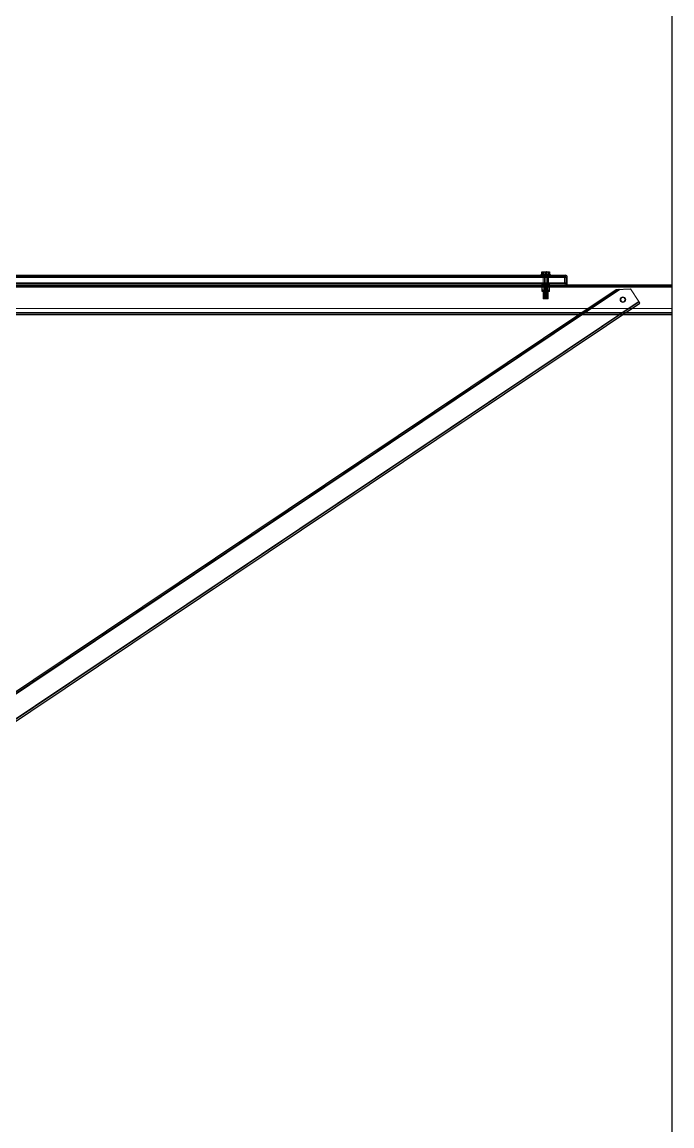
# Model space of a CAD drawing. Header units: millimetres. Extents: x -116399 to 112199, y -90759 to -31335.
# Drawn here: x 29001 to 30326, y -72739 to -70488 of the extents above; entities that cross this region are included whole.
import ezdxf

# ---------------------------------------------------------------- set-up
doc = ezdxf.new("R2010")
doc.units = ezdxf.units.MM
doc.linetypes.add('HIDDEN', pattern=[1.905, 1.27, -0.635])

# ---------------------------------------------------------------- blocks, each defined once
blk = doc.blocks.new('A$Cc9c01827')
at = {"lineweight": 25}
for p, q in [((-44.6, 23.2), (-1168.5, -1654.8)), ((-41.1, 21.4), (-1168.9, -1662.5)), ((-3.6, 1.9), (-1144.1, -1701)), ((0, 0), (-1140.8, -1703.2)), ((-1168.5, -1654.8), (-1169.8, -1683.8))]:
    blk.add_line(p, q, dxfattribs=at)
for p, q in [((0, 0), (-44.6, 23.2)), ((-40.2, -6.2), (-37.4, -2)), ((-31.9, -11.7), (-29.1, -7.6))]:
    blk.add_line(p, q)
at = {"lineweight": 18}
for p, q in [((-41.1, 21.4), (-1168.9, -1662.5)), ((-41.1, 21.4), (-1168.9, -1662.5)), ((-41.1, 21.4), (-1168.9, -1662.5)), ((-42, 21.8), (-1168.8, -1660.6)), ((-3.6, 1.9), (-1144.1, -1701)), ((-3.6, 1.9), (-1144.1, -1701)), ((-3.6, 1.9), (-1144.1, -1701)), ((-2.7, 1.4), (-1143.3, -1701.6)), ((-1118.7, -1663.1), (-1144.1, -1701)), ((-1144.1, -1701), (-1169.8, -1683.8)), ((-1140.8, -1703.2), (-1144.1, -1701))]:
    blk.add_line(p, q, dxfattribs=at)
blk.add_circle((-33.2, -4.7), 5)
at = {"linetype": 'Continuous', "lineweight": 25}
for centre in [(-1147.7, -1668.6), (-1147.6, -1668.5)]:
    blk.add_circle(centre, 5, dxfattribs=at)
at = {"lineweight": 25}
blk.add_circle((-1147.7, -1668.6), 5, dxfattribs=at)
for centre, start, end in [((-33.3, -4.8), 326.1865, 146.1865), ((-36.1, -8.9), 146.1865, 326.1865)]:
    blk.add_arc(centre, 5, start, end)

msp = doc.modelspace()

# ---------------------------------------------------------------- linework, layer by layer
for p, q in [((30326.28, -69884.682), (30326.28, -75537.291)), ((30326.28, -71024.005), (30326.28, -71084.005)), ((30326.28, -71024.005), (30326.28, -71084.005))]:
    msp.add_line(p, q)
at = {"color": 7, "linetype": 'Continuous', "lineweight": 25}
for p, q in [((30061.118, -70997.105), (30061.115, -70997.605)), ((30061.301, -70997.605), (30061.115, -70997.605)), ((30061.115, -71002.405), (30061.115, -70997.605)), ((30061.118, -70997.105), (30063.787, -70997.105)), ((30061.301, -70997.605), (30063.787, -70997.105)), ((30061.301, -70997.605), (30061.301, -71002.405)), ((30063.757, -70997.105), (30063.754, -70997.605)), ((30063.941, -70997.605), (30063.754, -70997.605)), ((30063.754, -71002.405), (30063.754, -70997.605)), ((30063.757, -70997.105), (30066.426, -70997.105)), ((30063.941, -70997.605), (30066.426, -70997.105)), ((30063.941, -70997.605), (30063.941, -71002.405)), ((30066.426, -70997.105), (30067.578, -70997.105)), ((30067.578, -70997.105), (30070.063, -70997.605)), ((30067.578, -70997.105), (30072.925, -70997.105)), ((30070.437, -70997.605), (30070.063, -70997.605)), ((30070.063, -71002.405), (30070.063, -70997.605)), ((30070.437, -70997.605), (30072.925, -70997.105)), ((30070.437, -70997.605), (30070.437, -71002.405)), ((30072.925, -70997.105), (30074.079, -70997.105)), ((30074.079, -70997.105), (30076.567, -70997.605)), ((30074.079, -70997.105), (30076.757, -70997.105)), ((30076.567, -71002.405), (30076.567, -70997.605)), ((30076.754, -70997.605), (30076.567, -70997.605)), ((30076.754, -70997.605), (30076.757, -70997.105)), ((30076.754, -70997.605), (30076.754, -71002.405)), ((30076.757, -70997.105), (30076.759, -70997.105)), ((30076.759, -70997.105), (30076.762, -70997.605)), ((30076.762, -71002.405), (30076.762, -70997.605)), ((28257.868, -71004.005), (30109.372, -71004.005)), ((28261.13, -71008.005), (30112.635, -71008.005)), ((28261.13, -71020.005), (30112.635, -71020.005)), ((28268.583, -71024.005), (30326.28, -71024.005)), ((30059.118, -71002.405), (30059.118, -71004.005)), ((30059.118, -71002.405), (30061.758, -71002.405)), ((30061.758, -71002.405), (30061.758, -71004.005)), ((30061.758, -71002.405), (30078.758, -71002.405)), ((30078.758, -71004.005), (30078.758, -71002.405)), ((30112.635, -71020.005), (30112.635, -71008.005)), ((28111.28, -71028.005), (30326.28, -71028.005)), ((28111.28, -71080.005), (30326.28, -71080.005)), ((28111.28, -71084.005), (30326.28, -71084.005))]:
    msp.add_line(p, q, dxfattribs=at)
at = {"color": 7, "linetype": 'HIDDEN', "lineweight": 18}
for p, q in [((30061.122, -70997.605), (30061.119, -70997.105)), ((30061.122, -70997.605), (30061.122, -71002.405)), ((30063.798, -70997.105), (30061.309, -70997.605)), ((30061.309, -71002.405), (30061.309, -70997.605)), ((30063.762, -70997.605), (30063.759, -70997.105)), ((30063.762, -70997.605), (30063.762, -71002.405)), ((30066.437, -70997.105), (30063.949, -70997.605)), ((30063.949, -71002.405), (30063.949, -70997.605)), ((30064.938, -70997.105), (30067.424, -70997.605)), ((30067.439, -70997.605), (30064.951, -70997.105)), ((30067.798, -70997.605), (30067.424, -70997.605)), ((30067.424, -71002.405), (30067.424, -70997.605)), ((30067.439, -70997.605), (30067.439, -71002.405)), ((30070.079, -70997.605), (30067.591, -70997.105)), ((30067.798, -70997.605), (30070.286, -70997.105)), ((30067.798, -70997.605), (30067.798, -71002.405)), ((30070.298, -70997.105), (30067.813, -70997.605)), ((30067.813, -71002.405), (30067.813, -70997.605)), ((30070.079, -70997.605), (30070.079, -71002.405)), ((30072.938, -70997.105), (30070.453, -70997.605)), ((30070.453, -71002.405), (30070.453, -70997.605)), ((30071.439, -70997.105), (30073.927, -70997.605)), ((30073.935, -70997.605), (30071.45, -70997.105)), ((30073.927, -71002.405), (30073.927, -70997.605)), ((30074.115, -70997.605), (30073.927, -70997.605)), ((30073.935, -70997.605), (30073.935, -71002.405)), ((30076.575, -70997.605), (30074.09, -70997.105)), ((30074.115, -70997.605), (30074.118, -70997.105)), ((30074.115, -70997.605), (30074.115, -71002.405)), ((30074.119, -70997.105), (30074.122, -70997.605)), ((30074.122, -71002.405), (30074.122, -70997.605)), ((30076.575, -70997.605), (30076.575, -71002.405)), ((28220.35, -71008.005), (30071.854, -71008.005)), ((28220.35, -71020.005), (30071.854, -71020.005)), ((28220.365, -71008.005), (30069.168, -71008.005)), ((28220.365, -71020.005), (30069.168, -71020.005)), ((28222.813, -71008.005), (30071.616, -71008.005)), ((28222.813, -71020.005), (30071.616, -71020.005)), ((28257.868, -71007.005), (30109.372, -71007.005)), ((28257.868, -71021.005), (30109.372, -71021.005)), ((28258.684, -71008.005), (30110.188, -71008.005)), ((28258.684, -71008.005), (30074.301, -71008.005)), ((28258.684, -71020.005), (30110.188, -71020.005)), ((28258.684, -71020.005), (30074.301, -71020.005)), ((28258.727, -71008.005), (30107.53, -71008.005)), ((28258.727, -71020.005), (30107.53, -71020.005)), ((28261.175, -71008.005), (30109.978, -71008.005)), ((28261.175, -71020.005), (30109.978, -71020.005)), ((30057.28, -71024.005), (30057.28, -71026.505)), ((30061.174, -71004.005), (30061.174, -71007.005)), ((30061.174, -71021.005), (30061.174, -71024.005)), ((30062.093, -71007.005), (30062.093, -71004.005)), ((30062.093, -71024.005), (30062.093, -71021.005)), ((30062.28, -71024.005), (30062.28, -71026.505)), ((30062.28, -71024.005), (30062.28, -71026.505)), ((30063.418, -71002.405), (30063.418, -71004.005)), ((30063.618, -71002.405), (30063.618, -71039.205)), ((30063.811, -71004.005), (30063.811, -71007.005)), ((30063.811, -71021.005), (30063.811, -71024.005)), ((30064.733, -71004.005), (30064.733, -71007.005)), ((30064.733, -71021.005), (30064.733, -71024.005)), ((30064.982, -71004.005), (30064.982, -71007.005)), ((30064.982, -71021.005), (30064.982, -71024.005)), ((30066.058, -71002.405), (30066.058, -71004.005)), ((30066.258, -71002.405), (30066.258, -71039.205)), ((30067.626, -71004.005), (30067.626, -71007.005)), ((30067.626, -71021.005), (30067.626, -71024.005)), ((30069.168, -71020.005), (30069.168, -71008.005)), ((30070.255, -71004.005), (30070.255, -71007.005)), ((30070.255, -71021.005), (30070.255, -71024.005)), ((30070.28, -71026.505), (30070.28, -71024.005)), ((30070.28, -71024.005), (30070.28, -71026.505)), ((30071.616, -71020.005), (30071.616, -71008.005)), ((30071.618, -71039.205), (30071.618, -71002.405)), ((30071.818, -71004.005), (30071.818, -71002.405)), ((30071.854, -71008.005), (30071.854, -71020.005)), ((30072.89, -71007.005), (30072.89, -71004.005)), ((30072.89, -71024.005), (30072.89, -71021.005)), ((30073.144, -71004.005), (30073.144, -71007.005)), ((30073.144, -71021.005), (30073.144, -71024.005)), ((30074.063, -71007.005), (30074.063, -71004.005)), ((30074.063, -71024.005), (30074.063, -71021.005)), ((30074.258, -71039.205), (30074.258, -71002.405)), ((30074.301, -71008.005), (30074.301, -71020.005)), ((30074.458, -71004.005), (30074.458, -71002.405)), ((30075.28, -71026.505), (30075.28, -71024.005)), ((30075.783, -71004.005), (30075.783, -71007.005)), ((30075.783, -71021.005), (30075.783, -71024.005)), ((30076.118, -71004.005), (30076.118, -71002.405)), ((30076.704, -71007.005), (30076.704, -71004.005)), ((30076.704, -71024.005), (30076.704, -71021.005)), ((30107.53, -71008.005), (30107.53, -71020.005)), ((30109.978, -71008.005), (30109.978, -71020.005)), ((30110.188, -71020.005), (30110.188, -71008.005)), ((28111.28, -71026.505), (30326.28, -71026.505)), ((28111.28, -71028.005), (30326.28, -71028.005)), ((28111.28, -71028.005), (30326.28, -71028.005)), ((28111.28, -71028.005), (30326.28, -71028.005)), ((30059.118, -71026.505), (30059.118, -71028.105)), ((30059.118, -71028.105), (30061.758, -71028.105)), ((30061.321, -71028.625), (30061.115, -71028.625)), ((30061.115, -71034.085), (30061.115, -71028.625)), ((30061.321, -71034.085), (30061.115, -71034.085)), ((30061.129, -71028.105), (30061.118, -71028.111)), ((30061.118, -71034.599), (30061.129, -71034.605)), ((30061.122, -71028.625), (30061.329, -71028.625)), ((30061.122, -71028.625), (30061.122, -71034.085)), ((30063.769, -71034.605), (30061.129, -71034.605)), ((30061.129, -71034.605), (30061.129, -71036.605)), ((30074.107, -71036.605), (30061.129, -71036.605)), ((30061.321, -71028.625), (30061.321, -71034.085)), ((30061.329, -71034.085), (30061.329, -71028.625)), ((30064.269, -71037.105), (30061.629, -71037.105)), ((30061.758, -71026.505), (30061.758, -71028.105)), ((30061.758, -71028.105), (30078.758, -71028.105)), ((30063.418, -71026.505), (30063.418, -71028.105)), ((30063.618, -71037.005), (30063.518, -71037.105)), ((30063.618, -71028.105), (30063.618, -71037.005)), ((30066.258, -71037.005), (30063.618, -71037.005)), ((30066.258, -71039.205), (30063.618, -71039.205)), ((30066.258, -71039.405), (30063.618, -71039.405)), ((30063.618, -71039.405), (30063.618, -71040.205)), ((30066.258, -71040.205), (30063.618, -71040.205)), ((30066.258, -71040.405), (30063.618, -71040.405)), ((30063.618, -71040.405), (30063.618, -71041.205)), ((30066.258, -71041.205), (30063.618, -71041.205)), ((30066.258, -71041.405), (30063.618, -71041.405)), ((30063.618, -71041.405), (30063.618, -71042.205)), ((30066.258, -71042.205), (30063.618, -71042.205)), ((30066.258, -71042.405), (30063.618, -71042.405)), ((30063.618, -71042.405), (30063.618, -71043.205)), ((30066.258, -71043.205), (30063.618, -71043.205)), ((30066.258, -71043.405), (30063.618, -71043.405)), ((30063.618, -71043.405), (30063.618, -71044.205)), ((30066.258, -71044.205), (30063.618, -71044.205)), ((30066.258, -71044.405), (30063.618, -71044.405)), ((30063.618, -71044.405), (30063.618, -71045.205)), ((30066.258, -71045.205), (30063.618, -71045.205)), ((30066.258, -71045.405), (30063.618, -71045.405)), ((30063.618, -71045.405), (30063.618, -71046.205)), ((30066.258, -71046.205), (30063.618, -71046.205)), ((30066.258, -71046.405), (30063.618, -71046.405)), ((30063.618, -71046.405), (30063.618, -71047.205)), ((30063.961, -71028.625), (30063.754, -71028.625)), ((30063.754, -71034.085), (30063.754, -71028.625)), ((30063.961, -71034.085), (30063.754, -71034.085)), ((30063.769, -71028.105), (30063.758, -71028.111)), ((30063.758, -71034.599), (30063.769, -71034.605)), ((30063.762, -71028.625), (30063.969, -71028.625)), ((30063.762, -71028.625), (30063.762, -71034.085)), ((30076.747, -71034.605), (30063.769, -71034.605)), ((30063.769, -71034.605), (30063.769, -71036.605)), ((30076.747, -71036.605), (30063.769, -71036.605)), ((30063.818, -71039.205), (30063.818, -71039.405)), ((30063.818, -71040.205), (30063.818, -71040.405)), ((30063.818, -71041.205), (30063.818, -71041.405)), ((30063.818, -71042.205), (30063.818, -71042.405)), ((30063.818, -71043.205), (30063.818, -71043.405)), ((30063.818, -71044.205), (30063.818, -71044.405)), ((30063.818, -71045.205), (30063.818, -71045.405)), ((30063.818, -71046.205), (30063.818, -71046.405)), ((30063.961, -71028.625), (30063.961, -71034.085)), ((30063.969, -71034.085), (30063.969, -71028.625)), ((30076.247, -71037.105), (30064.269, -71037.105)), ((30066.058, -71026.505), (30066.058, -71028.105)), ((30066.258, -71037.005), (30066.158, -71037.105)), ((30066.258, -71028.105), (30066.258, -71037.005)), ((30074.258, -71037.005), (30066.258, -71037.005)), ((30074.258, -71039.205), (30066.258, -71039.205)), ((30074.258, -71039.405), (30066.258, -71039.405)), ((30066.258, -71039.405), (30066.258, -71040.205)), ((30074.258, -71040.205), (30066.258, -71040.205)), ((30074.258, -71040.405), (30066.258, -71040.405)), ((30066.258, -71040.405), (30066.258, -71041.205)), ((30074.258, -71041.205), (30066.258, -71041.205)), ((30074.258, -71041.405), (30066.258, -71041.405)), ((30066.258, -71041.405), (30066.258, -71042.205)), ((30074.258, -71042.205), (30066.258, -71042.205)), ((30074.258, -71042.405), (30066.258, -71042.405)), ((30066.258, -71042.405), (30066.258, -71043.205)), ((30074.258, -71043.205), (30066.258, -71043.205)), ((30074.258, -71043.405), (30066.258, -71043.405)), ((30066.258, -71043.405), (30066.258, -71044.205)), ((30074.258, -71044.205), (30066.258, -71044.205)), ((30074.258, -71044.405), (30066.258, -71044.405)), ((30066.258, -71044.405), (30066.258, -71045.205)), ((30074.258, -71045.205), (30066.258, -71045.205)), ((30074.258, -71045.405), (30066.258, -71045.405)), ((30066.258, -71045.405), (30066.258, -71046.205)), ((30074.258, -71046.205), (30066.258, -71046.205)), ((30074.258, -71046.405), (30066.258, -71046.405)), ((30066.258, -71046.405), (30066.258, -71047.205)), ((30066.458, -71039.205), (30066.458, -71039.405)), ((30066.458, -71040.205), (30066.458, -71040.405)), ((30066.458, -71041.205), (30066.458, -71041.405)), ((30066.458, -71042.205), (30066.458, -71042.405)), ((30066.458, -71043.205), (30066.458, -71043.405)), ((30066.458, -71044.205), (30066.458, -71044.405)), ((30066.458, -71045.205), (30066.458, -71045.405)), ((30066.458, -71046.205), (30066.458, -71046.405)), ((30067.817, -71028.625), (30067.404, -71028.625)), ((30067.404, -71034.085), (30067.404, -71028.625)), ((30067.817, -71034.085), (30067.404, -71034.085)), ((30067.419, -71028.625), (30067.419, -71034.085)), ((30067.817, -71028.625), (30067.817, -71034.085)), ((30067.833, -71034.085), (30067.833, -71028.625)), ((30070.457, -71028.625), (30070.043, -71028.625)), ((30070.043, -71034.085), (30070.043, -71028.625)), ((30070.457, -71034.085), (30070.043, -71034.085)), ((30070.059, -71028.625), (30070.059, -71034.085)), ((30070.457, -71028.625), (30070.457, -71034.085)), ((30070.472, -71034.085), (30070.472, -71028.625)), ((30071.418, -71039.405), (30071.418, -71039.205)), ((30071.418, -71040.405), (30071.418, -71040.205)), ((30071.418, -71041.405), (30071.418, -71041.205)), ((30071.418, -71042.405), (30071.418, -71042.205)), ((30071.418, -71043.405), (30071.418, -71043.205)), ((30071.418, -71044.405), (30071.418, -71044.205)), ((30071.418, -71045.405), (30071.418, -71045.205)), ((30071.418, -71046.405), (30071.418, -71046.205)), ((30071.618, -71037.005), (30071.618, -71028.105)), ((30071.718, -71037.105), (30071.618, -71037.005)), ((30071.618, -71040.205), (30071.618, -71039.405)), ((30071.618, -71041.205), (30071.618, -71040.405)), ((30071.618, -71042.205), (30071.618, -71041.405)), ((30071.618, -71043.205), (30071.618, -71042.405)), ((30071.618, -71044.205), (30071.618, -71043.405)), ((30071.618, -71045.205), (30071.618, -71044.405)), ((30071.618, -71046.205), (30071.618, -71045.405)), ((30071.618, -71047.205), (30071.618, -71046.405)), ((30071.818, -71028.105), (30071.818, -71026.505)), ((30074.115, -71028.625), (30073.908, -71028.625)), ((30073.908, -71034.085), (30073.908, -71028.625)), ((30074.115, -71034.085), (30073.908, -71034.085)), ((30073.916, -71028.625), (30074.122, -71028.625)), ((30073.916, -71028.625), (30073.916, -71034.085)), ((30074.058, -71039.405), (30074.058, -71039.205)), ((30074.058, -71040.405), (30074.058, -71040.205)), ((30074.058, -71041.405), (30074.058, -71041.205)), ((30074.058, -71042.405), (30074.058, -71042.205)), ((30074.058, -71043.405), (30074.058, -71043.205)), ((30074.058, -71044.405), (30074.058, -71044.205)), ((30074.058, -71045.405), (30074.058, -71045.205)), ((30074.058, -71046.405), (30074.058, -71046.205)), ((30074.118, -71028.111), (30074.107, -71028.105)), ((30074.107, -71034.605), (30074.118, -71034.599)), ((30074.107, -71036.605), (30074.107, -71034.605)), ((30074.115, -71028.625), (30074.115, -71034.085)), ((30074.122, -71034.085), (30074.121, -71034.238)), ((30074.122, -71034.085), (30074.122, -71028.625)), ((30074.258, -71037.005), (30074.258, -71028.105)), ((30074.358, -71037.105), (30074.258, -71037.005)), ((30074.258, -71040.205), (30074.258, -71039.405)), ((30074.258, -71041.205), (30074.258, -71040.405)), ((30074.258, -71042.205), (30074.258, -71041.405)), ((30074.258, -71043.205), (30074.258, -71042.405)), ((30074.258, -71044.205), (30074.258, -71043.405)), ((30074.258, -71045.205), (30074.258, -71044.405)), ((30074.258, -71046.205), (30074.258, -71045.405)), ((30074.258, -71047.205), (30074.258, -71046.405)), ((30074.458, -71028.105), (30074.458, -71026.505)), ((30076.118, -71028.105), (30076.118, -71026.505)), ((30076.754, -71028.625), (30076.547, -71028.625)), ((30076.547, -71034.085), (30076.547, -71028.625)), ((30076.754, -71034.085), (30076.547, -71034.085)), ((30076.555, -71028.625), (30076.762, -71028.625)), ((30076.555, -71028.625), (30076.555, -71034.085)), ((30076.758, -71028.111), (30076.747, -71028.105)), ((30076.747, -71034.605), (30076.758, -71034.599)), ((30076.747, -71036.605), (30076.747, -71034.605)), ((30076.754, -71028.625), (30076.754, -71034.085)), ((30076.762, -71034.085), (30076.761, -71034.238)), ((30076.762, -71034.085), (30076.762, -71028.625)), ((30078.758, -71028.105), (30078.758, -71026.505)), ((30066.258, -71047.205), (30063.618, -71047.205)), ((30066.258, -71047.405), (30063.618, -71047.405)), ((30063.618, -71047.405), (30063.618, -71048.205)), ((30066.258, -71048.205), (30063.618, -71048.205)), ((30066.258, -71048.405), (30063.618, -71048.405)), ((30063.618, -71048.405), (30063.618, -71049.205)), ((30066.258, -71049.205), (30063.618, -71049.205)), ((30066.258, -71049.405), (30063.618, -71049.405)), ((30063.618, -71049.405), (30063.618, -71050.205)), ((30066.258, -71050.205), (30063.618, -71050.205)), ((30066.258, -71050.405), (30063.618, -71050.405)), ((30063.618, -71050.405), (30063.618, -71051.205)), ((30066.258, -71051.205), (30063.618, -71051.205)), ((30066.258, -71051.405), (30063.618, -71051.405)), ((30063.618, -71051.405), (30063.618, -71052.205)), ((30066.258, -71052.205), (30063.618, -71052.205)), ((30063.818, -71047.205), (30063.818, -71047.405)), ((30063.818, -71048.205), (30063.818, -71048.405)), ((30063.818, -71049.205), (30063.818, -71049.405)), ((30063.818, -71050.205), (30063.818, -71050.405)), ((30063.818, -71051.205), (30063.818, -71051.405)), ((30063.818, -71052.205), (30063.818, -71052.405)), ((30066.458, -71052.405), (30063.818, -71052.405)), ((30074.258, -71047.205), (30066.258, -71047.205)), ((30074.258, -71047.405), (30066.258, -71047.405)), ((30066.258, -71047.405), (30066.258, -71048.205)), ((30074.258, -71048.205), (30066.258, -71048.205)), ((30074.258, -71048.405), (30066.258, -71048.405)), ((30066.258, -71048.405), (30066.258, -71049.205)), ((30074.258, -71049.205), (30066.258, -71049.205)), ((30074.258, -71049.405), (30066.258, -71049.405)), ((30066.258, -71049.405), (30066.258, -71050.205)), ((30074.258, -71050.205), (30066.258, -71050.205)), ((30074.258, -71050.405), (30066.258, -71050.405)), ((30066.258, -71050.405), (30066.258, -71051.205)), ((30074.258, -71051.205), (30066.258, -71051.205)), ((30074.258, -71051.405), (30066.258, -71051.405)), ((30066.258, -71051.405), (30066.258, -71052.205)), ((30074.258, -71052.205), (30066.258, -71052.205)), ((30066.458, -71047.205), (30066.458, -71047.405)), ((30066.458, -71048.205), (30066.458, -71048.405)), ((30066.458, -71049.205), (30066.458, -71049.405)), ((30066.458, -71050.205), (30066.458, -71050.405)), ((30066.458, -71051.205), (30066.458, -71051.405)), ((30066.458, -71052.205), (30066.458, -71052.405)), ((30074.058, -71052.405), (30066.458, -71052.405)), ((30071.418, -71047.405), (30071.418, -71047.205)), ((30071.418, -71048.405), (30071.418, -71048.205)), ((30071.418, -71049.405), (30071.418, -71049.205)), ((30071.418, -71050.405), (30071.418, -71050.205)), ((30071.418, -71051.405), (30071.418, -71051.205)), ((30071.418, -71052.405), (30071.418, -71052.205)), ((30071.618, -71048.205), (30071.618, -71047.405)), ((30071.618, -71049.205), (30071.618, -71048.405)), ((30071.618, -71050.205), (30071.618, -71049.405)), ((30071.618, -71051.205), (30071.618, -71050.405)), ((30071.618, -71052.205), (30071.618, -71051.405)), ((30074.058, -71047.405), (30074.058, -71047.205)), ((30074.058, -71048.405), (30074.058, -71048.205)), ((30074.058, -71049.405), (30074.058, -71049.205)), ((30074.058, -71050.405), (30074.058, -71050.205)), ((30074.058, -71051.405), (30074.058, -71051.205)), ((30074.058, -71052.405), (30074.058, -71052.205)), ((30074.258, -71048.205), (30074.258, -71047.405)), ((30074.258, -71049.205), (30074.258, -71048.405)), ((30074.258, -71050.205), (30074.258, -71049.405)), ((30074.258, -71051.205), (30074.258, -71050.405)), ((30074.258, -71052.205), (30074.258, -71051.405)), ((28111.28, -71072.005), (30326.28, -71072.005)), ((28111.28, -71080.005), (30326.28, -71080.005)), ((28111.28, -71080.005), (30326.28, -71080.005)), ((28111.28, -71080.005), (30326.28, -71080.005)), ((28111.28, -71080.005), (30326.28, -71080.005)), ((28111.28, -71080.005), (30326.28, -71080.005)), ((28111.28, -71080.005), (30326.28, -71080.005)), ((28111.28, -71080.005), (30326.28, -71080.005)), ((28111.28, -71081.505), (30326.28, -71081.505))]:
    msp.add_line(p, q, dxfattribs=at)
at = {"color": 7, "linetype": 'HIDDEN', "lineweight": 18, "flags": 128}
for points in [[(30061.122, -71028.625), (30061.118, -71028.111), (30061.115, -71028.625)], [(30061.115, -71034.085), (30061.118, -71034.599), (30061.122, -71034.085)], [(30063.762, -71028.625), (30063.758, -71028.111), (30063.754, -71028.625)], [(30063.754, -71034.085), (30063.758, -71034.599), (30063.762, -71034.085)], [(30074.115, -71028.625), (30074.118, -71028.111), (30074.122, -71028.625)], [(30074.118, -71034.588), (30074.118, -71034.599), (30074.115, -71034.085)], [(30076.754, -71028.625), (30076.758, -71028.111), (30076.762, -71028.625)], [(30076.758, -71034.588), (30076.758, -71034.599), (30076.754, -71034.085)]]:
    msp.add_lwpolyline(points, dxfattribs=at)
at = {"color": 7, "linetype": 'Continuous', "lineweight": 25}
msp.add_circle((30226.28, -71054.005), 5, dxfattribs=at)
at = {"color": 7, "linetype": 'HIDDEN', "lineweight": 18}
for centre, radius, start, end in [((30072.841, -71007.671), 3.689, 96.364906, 185.191542), ((30072.841, -71020.339), 3.689, 174.808458, 263.635094), ((30072.535, -71007.922), 0.922, 96.364906, 185.191542), ((30072.535, -71020.088), 0.922, 174.808458, 263.635094), ((30075.527, -71007.67), 3.688, 96.3897, 185.207906), ((30075.527, -71020.34), 3.688, 174.792094, 263.6103), ((30075.219, -71007.921), 0.922, 96.3897, 185.207906), ((30075.219, -71020.089), 0.922, 174.792094, 263.6103), ((30106.304, -71007.671), 3.689, 354.808458, 83.635094), ((30106.611, -71007.922), 0.922, 354.808458, 83.635094), ((30106.304, -71020.339), 3.689, 276.364906, 5.191542), ((30106.611, -71020.088), 0.922, 276.364906, 5.191542), ((30109.27, -71007.921), 0.922, 354.792094, 83.6103), ((30109.27, -71020.089), 0.922, 276.3897, 5.207906), ((30061.629, -71036.605), 0.5, 180, 270), ((30064.362, -71037.474), 9.357, 71.031674, 108.968326), ((30064.362, -71025.236), 9.357, 251.031674, 288.968326), ((30064.374, -71037.495), 9.379, 71.053989, 108.946011), ((30064.269, -71036.605), 0.5, 180, 270), ((30067.002, -71037.473), 9.357, 71.031513, 108.968487), ((30067.002, -71025.237), 9.357, 251.031513, 288.968487), ((30067.014, -71037.496), 9.379, 71.054149, 108.945851), ((30070.862, -71037.495), 9.379, 71.053989, 108.946011), ((30070.862, -71025.214), 9.379, 251.053989, 288.946011), ((30070.874, -71037.474), 9.357, 71.031674, 108.968326), ((30073.502, -71037.496), 9.379, 71.054149, 108.945851), ((30073.502, -71025.214), 9.379, 251.054149, 288.945851), ((30073.514, -71037.473), 9.357, 71.031513, 108.968487), ((30073.607, -71036.605), 0.5, 270, 0), ((30076.247, -71036.605), 0.5, 270, 0)]:
    msp.add_arc(centre, radius, start, end, dxfattribs=at)
at = {"color": 7, "linetype": 'Continuous', "lineweight": 25}
for centre, start, end in [((30108.962, -71007.67), 354.792094, 83.6103), ((30108.962, -71020.34), 276.3897, 5.207906)]:
    msp.add_arc(centre, 3.688, start, end, dxfattribs=at)

# ---------------------------------------------------------------- block references
at = {"color": 1, "xscale": -1, "rotation": 90}
msp.add_blockref('A$Cc9c01827', (28557.801, -72201.62), dxfattribs=at)

doc.saveas('drawing.dxf')
